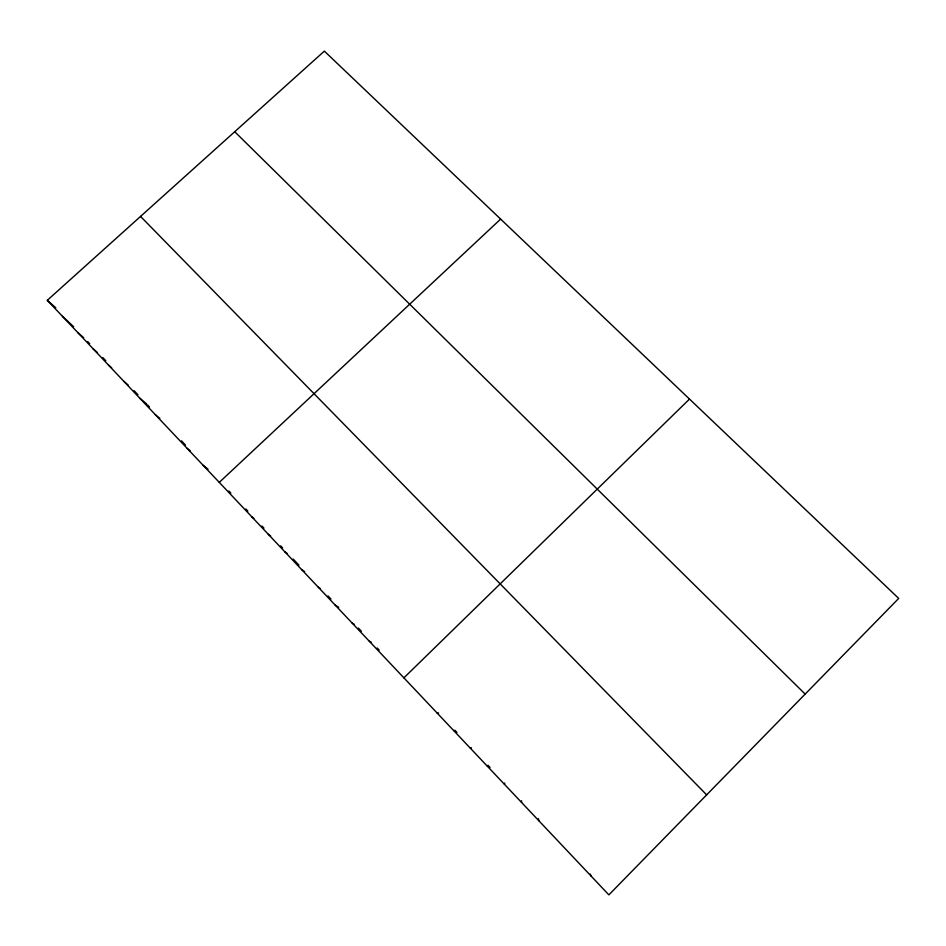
<?xml version="1.0" encoding="UTF-8"?>
<svg xmlns="http://www.w3.org/2000/svg" width="946" height="946" viewBox="0 0 946 946"><rect width="100%" height="100%" fill="white"/><g stroke="black" fill="none" stroke-linecap="round" stroke-linejoin="round"><path stroke-width="1.42" d="M521.53 802.409L521.542 800.789M504.407 784.269L504.75 783.016M487.379 766.248L488.053 765.349L490.016 767.431M403.895 677.856L689.504 399.07M219.271 482.377L500.635 219.105M47.3 300.296L324.348 51.119L898.7 598.416L608.869 894.881L47.3 300.296L55.779 307.793M470.469 748.345L471.475 747.789M453.666 730.548L454.991 730.347L456.93 732.393M436.969 712.87L438.601 713.012M369.318 641.246L371.258 642.239M352.208 623.13L354.348 624.348M335.203 605.133L338.739 607.297M318.317 587.241L320.233 588.495M301.538 569.48L304.636 571.597M284.864 551.825L287.087 553.398M268.309 534.301L270.674 536.027M251.861 516.883L253.859 518.384M203.13 465.29L208.025 469.192M187.095 448.321L190.17 450.804M155.345 414.691L159.803 418.404M139.618 398.041L146.571 403.895M123.985 381.486L128.112 384.998M108.459 365.05L111.652 367.793M93.015 348.707L97.438 352.527M77.69 332.472L83.674 337.687M62.448 316.331L73.67 326.737M234.726 131.719L805.164 694.092M140.552 216.421L706.65 794.865M87.682 341.553L89.693 343.682M102.771 357.541L105.81 360.745M134.084 390.674L137.927 394.742M147.541 404.912L149.468 406.957M181.502 440.871L185.416 445.01M228.849 490.986L230.848 493.103M245.842 508.972L247.852 511.088M261.936 526L263.946 528.14M280.69 545.866L282.606 547.888M293.154 559.051L298.936 565.164M328.002 595.933L330.934 599.031M358.392 628.097L361.348 631.23M377.194 648.01L379.18 650.115M590.269 874.08L591.179 876.15M538.451 818.68L538.771 820.667"/></g></svg>
